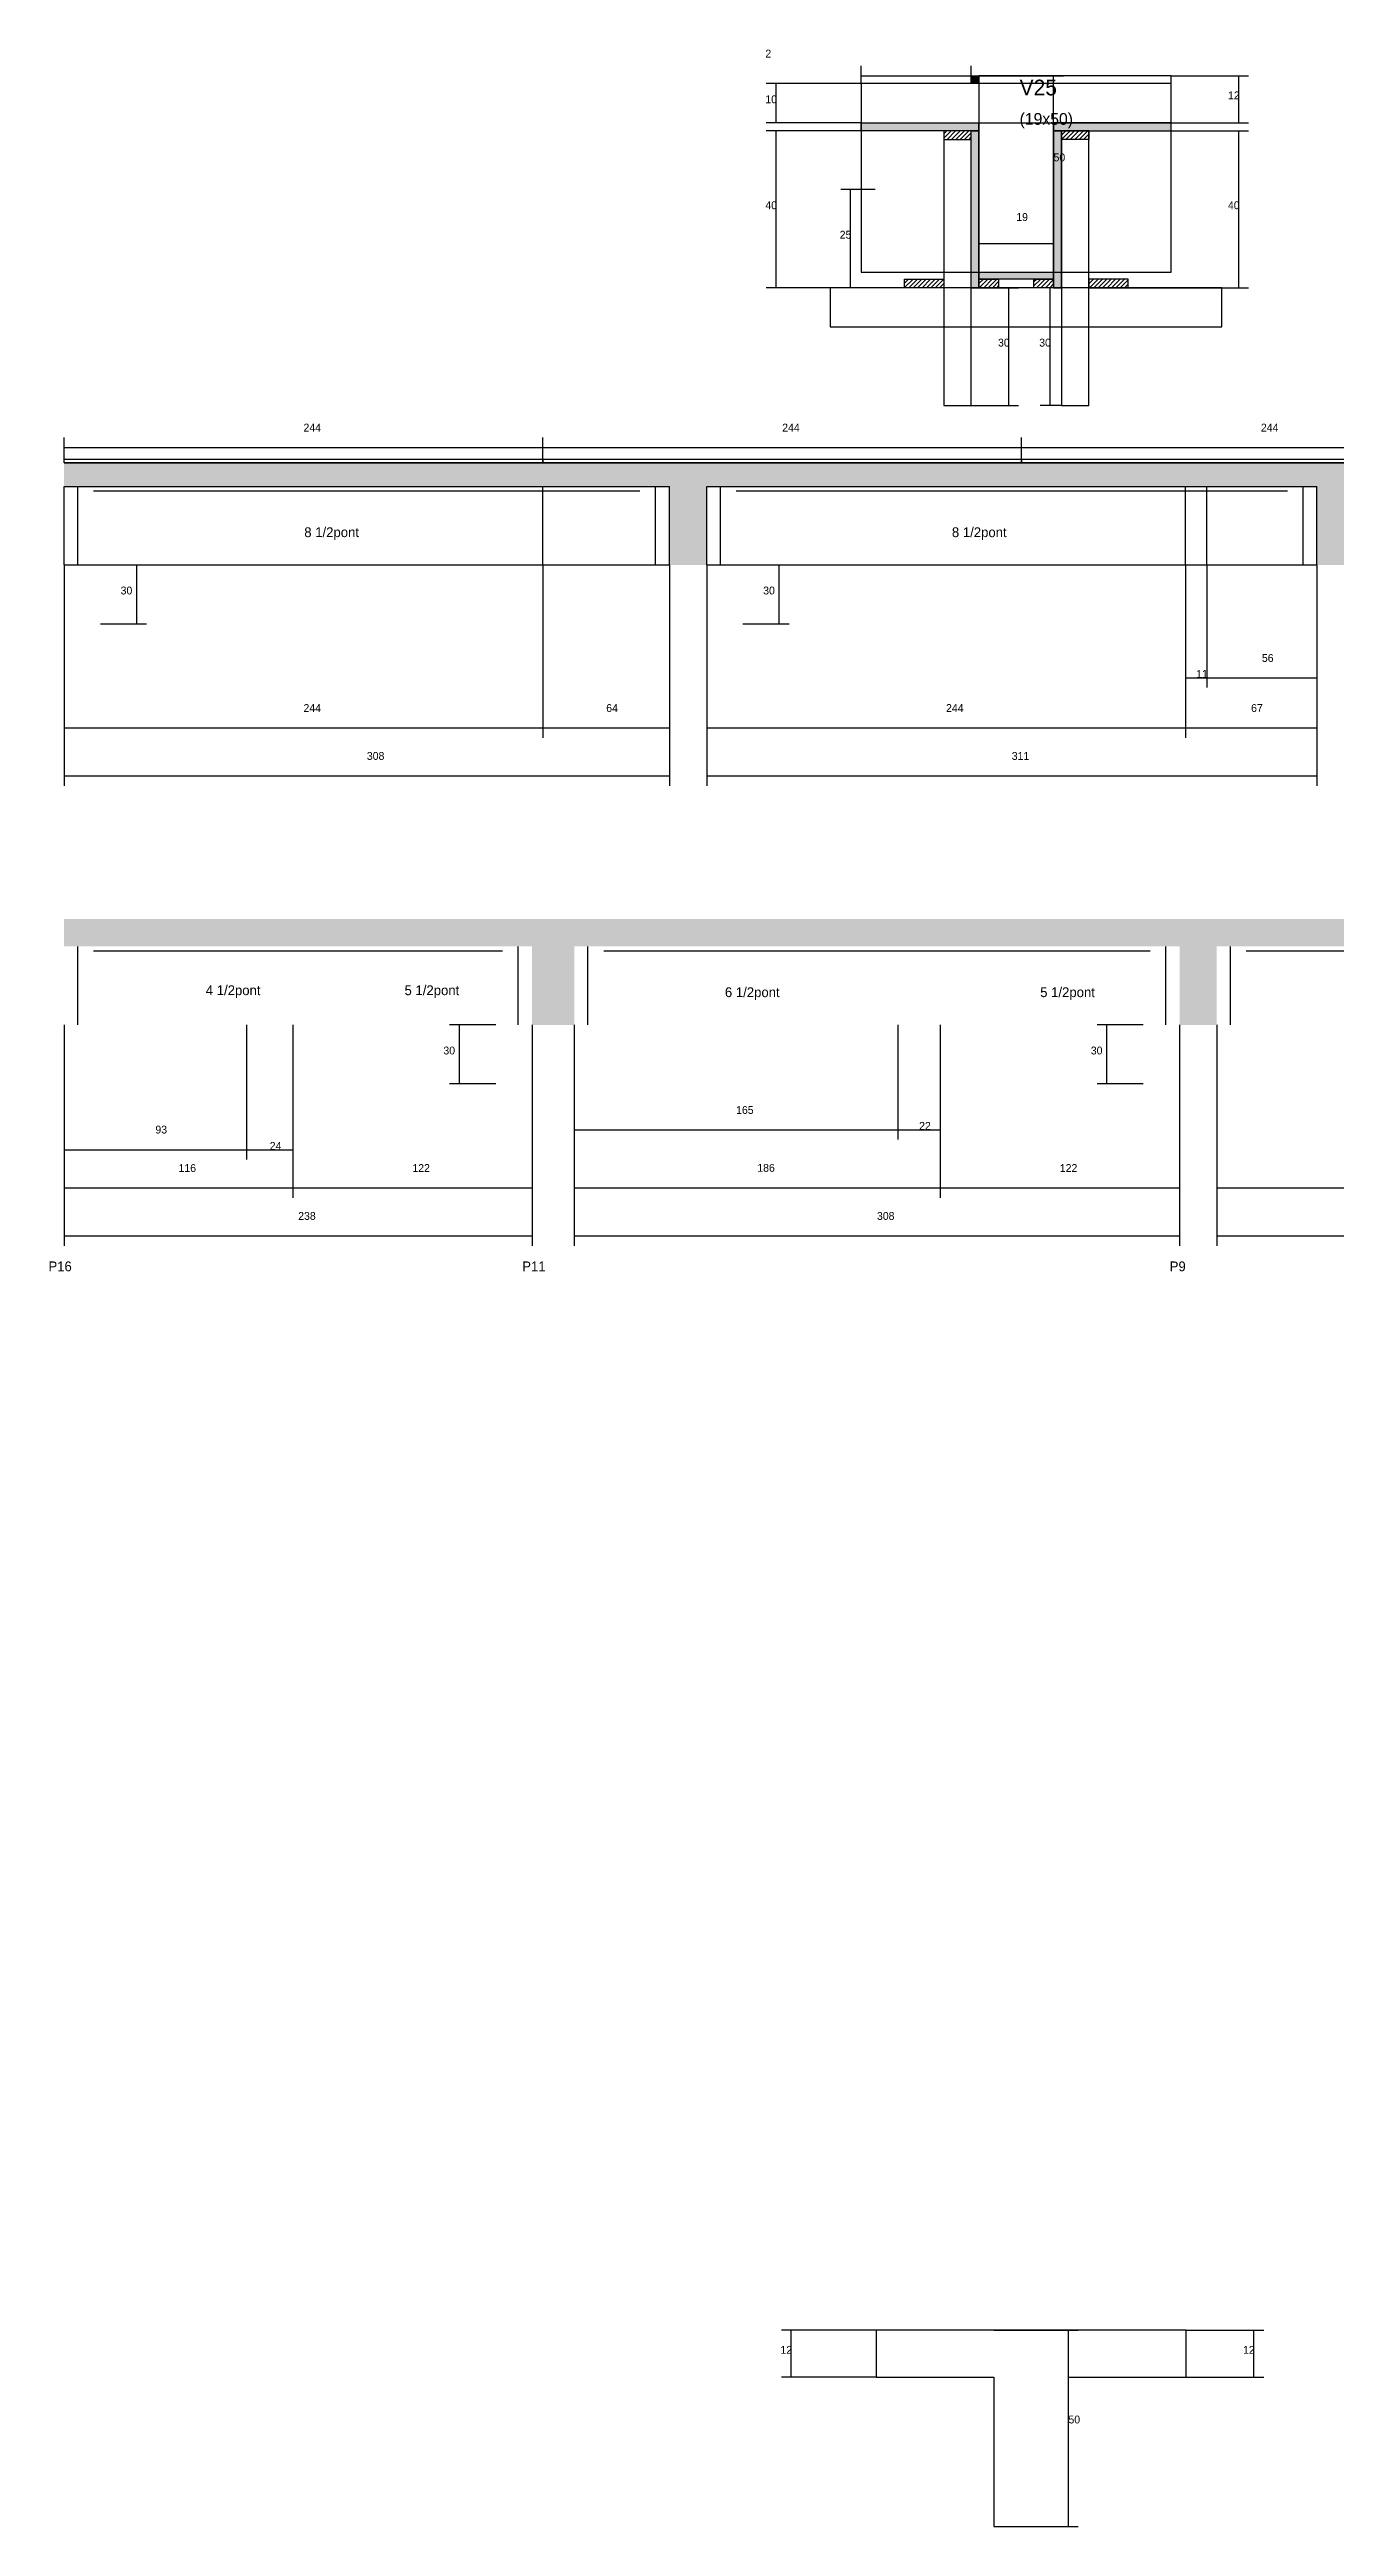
# Model space of a CAD drawing. Header units: metres. Extents: x 130752 to 132048, y 26943 to 28209.
# Drawn here: x 130752 to 131408, y 26947 to 28209 of the extents above; entities that cross this region are included whole.
import ezdxf

# ---------------------------------------------------------------- set-up
doc = ezdxf.new("R2010")
doc.units = ezdxf.units.M
for name, color, linetype in [('CONCRETO', 251, 'Continuous'), ('COTA', 4, 'Continuous'), ('Cota Seção (2x)', 4, 'Continuous'), ('Hachura', 253, 'Continuous'), ('Madeira', 126, 'Continuous'), ('NOMENCLATURA', 7, 'Continuous'), ('Painéis', 200, 'Continuous'), ('SARR_2.2x7', 40, 'Continuous'), ('Texto Seção', 7, 'Continuous')]:
    doc.layers.add(name, color=color, linetype=linetype)

msp = doc.modelspace()

# ---------------------------------------------------------------- hatches: boundary and pattern name
at = {"layer": 'COTA'}
h = msp.add_hatch(dxfattribs=at)
h.set_pattern_fill('AR-CONC', scale=0.03)
h.paths.add_polyline_path([(131087.4, 27986.8), (131398.4, 27986.8), (131398.4, 27946.8), (131417.4, 27946.8), (131417.4, 27986.8), (131728.4, 27986.8), (131728.4, 27946.8), (131747.4, 27946.8), (131747.4, 27986.8), (131985.9, 27986.8), (131985.9, 27998.8), (131247.9, 27998.8), (131003.9, 27998.8), (130759.9, 27998.8), (130759.9, 27986.8), (131068.4, 27986.8), (131068.4, 27946.8), (131087.4, 27946.8)])
h = msp.add_hatch(dxfattribs=at)
h.set_pattern_fill('AR-CONC', scale=0.03)
h.paths.add_polyline_path([(131019.9, 27752.4), (131328.4, 27752.4), (131328.4, 27712.4), (131347.4, 27712.4), (131347.4, 27752.4), (131651.9, 27752.4), (131651.9, 27712.4), (131677.4, 27712.4), (131677.4, 27752.4), (131976.9, 27752.4), (131976.9, 27766.4), (130759.9, 27766.4), (130759.9, 27752.4), (130998.4, 27752.4), (130998.4, 27712.4), (131019.9, 27712.4)])
at = {"layer": 'Hachura'}
h = msp.add_hatch(color=8, dxfattribs=at)
h.dxf.hatch_style = 1
h.paths.add_polyline_path([(131222.2, 28196.1), (131226.2, 28196.1), (131226.2, 28196.1), (131226.2, 28192.1), (131226.2, 28192.1), (131222.2, 28192.1), (131222.2, 28192.1), (131222.2, 28196.1)])
h = msp.add_hatch(color=8, dxfattribs=at)
h.dxf.hatch_style = 1
h.paths.add_polyline_path([(131166.2, 28168.1), (131166.2, 28172.1), (131166.2, 28172.1), (131226.2, 28172.1), (131226.2, 28172.1), (131226.2, 28168.1), (131226.2, 28168.1), (131166.2, 28168.1)])
h = msp.add_hatch(color=8, dxfattribs=at)
h.dxf.hatch_style = 1
h.paths.add_polyline_path([(131324.2, 28168.1), (131324.2, 28172.1), (131324.2, 28172.1), (131264.2, 28172.1), (131264.2, 28172.1), (131264.2, 28168.1), (131264.2, 28168.1), (131324.2, 28168.1)])
h = msp.add_hatch(dxfattribs=at)
h.set_pattern_fill('ANSI31', scale=0.5)
h.paths.add_polyline_path([(131208.2, 28168.1), (131208.2, 28163.7), (131208.2, 28163.7), (131222.2, 28163.7), (131222.2, 28163.7), (131222.2, 28168.1), (131222.2, 28168.1), (131208.2, 28168.1)])
h = msp.add_hatch(color=8, dxfattribs=at)
h.dxf.hatch_style = 1
h.paths.add_polyline_path([(131222.2, 28168.1), (131226.2, 28168.1), (131226.2, 28168.1), (131226.2, 28088.1), (131226.2, 28088.1), (131222.2, 28088.1), (131222.2, 28088.1), (131222.2, 28168.1)])
h = msp.add_hatch(color=8, dxfattribs=at)
h.dxf.hatch_style = 1
h.paths.add_polyline_path([(131268.2, 28168.1), (131264.2, 28168.1), (131264.2, 28168.1), (131264.2, 28088.1), (131264.2, 28088.1), (131268.2, 28088.1), (131268.2, 28088.1), (131268.2, 28168.1)])
h = msp.add_hatch(dxfattribs=at)
h.set_pattern_fill('ANSI31', scale=0.5)
h.paths.add_polyline_path([(131282.2, 28168.1), (131282.2, 28163.7), (131282.2, 28163.7), (131268.2, 28163.7), (131268.2, 28163.7), (131268.2, 28168.1), (131268.2, 28168.1), (131282.2, 28168.1)])
h = msp.add_hatch(color=8, dxfattribs=at)
h.dxf.hatch_style = 1
h.paths.add_polyline_path([(131226.2, 28092.5), (131226.2, 28096.1), (131226.2, 28096.1), (131264.2, 28096.1), (131264.2, 28096.1), (131264.2, 28092.5), (131264.2, 28092.5), (131226.2, 28092.5)])
h = msp.add_hatch(dxfattribs=at)
h.set_pattern_fill('ANSI31', scale=0.5)
h.paths.add_polyline_path([(131188.2, 28088.1), (131188.2, 28092.5), (131188.2, 28092.5), (131208.2, 28092.5), (131208.2, 28092.5), (131208.2, 28088.1), (131208.2, 28088.1), (131188.2, 28088.1)])
h = msp.add_hatch(dxfattribs=at)
h.set_pattern_fill('ANSI31', scale=0.5)
h.paths.add_polyline_path([(131226.2, 28088.1), (131226.2, 28092.5), (131226.2, 28092.5), (131236.2, 28092.5), (131236.2, 28092.5), (131236.2, 28088.1), (131236.2, 28088.1), (131226.2, 28088.1)])
h = msp.add_hatch(dxfattribs=at)
h.set_pattern_fill('ANSI31', scale=0.5)
h.paths.add_polyline_path([(131254.2, 28088.1), (131254.2, 28092.5), (131254.2, 28092.5), (131264.2, 28092.5), (131264.2, 28092.5), (131264.2, 28088.1), (131264.2, 28088.1), (131254.2, 28088.1)])
h = msp.add_hatch(dxfattribs=at)
h.set_pattern_fill('ANSI31', scale=0.5)
h.paths.add_polyline_path([(131302.2, 28088.1), (131302.2, 28092.5), (131302.2, 28092.5), (131282.2, 28092.5), (131282.2, 28092.5), (131282.2, 28088.1), (131282.2, 28088.1), (131302.2, 28088.1)])

# ---------------------------------------------------------------- linework, layer by layer
at = {"layer": 'CONCRETO'}
for points in [[(131226.2, 28192.1), (131166.2, 28192.1), (131166.2, 28172.1), (131226.2, 28172.1), (131226.2, 28096.1), (131264.2, 28096.1), (131264.2, 28162.1), (131264.2, 28172.1), (131324.2, 28172.1)], [(131324.2, 28172.1), (131324.2, 28196.1), (131226.2, 28196.1)]]:
    msp.add_lwpolyline(points, dxfattribs=at)
for points in [[(131166.2, 28096.1), (131324.2, 28096.1), (131324.2, 28192.1), (131166.2, 28192.1)], [(131226.2, 28172.1), (131324.2, 28172.1), (131324.2, 28196.1), (131226.2, 28196.1)], [(131331.8, 27023.3), (131331.8, 27047.3), (131173.8, 27047.3), (131173.8, 27023.3), (131233.8, 27023.3), (131233.8, 26947.3), (131271.8, 26947.3), (131271.8, 27013.3), (131271.8, 27023.3)]]:
    msp.add_lwpolyline(points, close=True, dxfattribs=at)
at = {"layer": 'COTA'}
for p, q in [((131166.2, 28192.1), (131166.2, 28201.1)), ((131222.2, 28196.1), (131222.2, 28201.1)), ((131166.2, 28192.1), (131117.8, 28192.1)), ((131122.8, 28172.1), (131122.8, 28192.1)), ((131166.2, 28196.1), (131222.2, 28196.1)), ((131324.2, 28196.1), (131363.6, 28196.1)), ((131358.6, 28172.1), (131358.6, 28196.1)), ((131166.2, 28172.1), (131117.8, 28172.1)), ((131324.2, 28172.1), (131363.6, 28172.1)), ((131166.2, 28168.1), (131117.8, 28168.1)), ((131122.8, 28088.1), (131122.8, 28168.1)), ((131282.2, 28168.1), (131363.6, 28168.1)), ((131358.6, 28088.1), (131358.6, 28168.1)), ((131173.2, 28138.1), (131155.7, 28138.1)), ((131160.7, 28088.1), (131160.7, 28138.1)), ((131188.2, 28088.1), (131117.8, 28088.1)), ((131180.1, 28088.1), (131155.7, 28088.1)), ((131222.2, 28088.1), (131246.4, 28088.1)), ((131241.4, 28028.1), (131241.4, 28088.1)), ((131268.2, 28088.1), (131257.4, 28088.1)), ((131262.4, 28028.1), (131262.4, 28088.1)), ((131302.2, 28088.1), (131363.6, 28088.1)), ((131222.2, 28028.1), (131246.4, 28028.1)), ((131268.2, 28028.1), (131257.4, 28028.1)), ((130759.9, 28000.8), (130759.9, 28011.7)), ((131003.9, 28000.8), (131003.9, 28011.7)), ((131003.9, 28000.8), (131003.9, 28011.7)), ((131247.9, 28000.8), (131247.9, 28011.7)), ((131247.9, 28000.8), (131247.9, 28011.7)), ((130759.9, 28006.7), (131003.9, 28006.7)), ((131003.9, 28006.7), (131247.9, 28006.7)), ((131247.9, 28006.7), (131491.9, 28006.7)), ((130759.9, 27946.8), (130759.9, 27858.8)), ((130759.9, 27946.8), (130759.9, 27834.3)), ((130778.4, 27946.8), (130801.9, 27946.8)), ((130796.9, 27916.8), (130796.9, 27946.8)), ((131003.9, 27946.8), (131003.9, 27858.8)), ((131003.9, 27946.8), (131003.9, 27858.8)), ((131068.4, 27946.8), (131068.4, 27858.8)), ((131068.4, 27946.8), (131068.4, 27834.3)), ((131087.4, 27946.8), (131087.4, 27858.8)), ((131087.4, 27946.8), (131087.4, 27834.3)), ((131105.9, 27946.8), (131129.4, 27946.8)), ((131124.4, 27916.8), (131124.4, 27946.8)), ((131331.4, 27946.8), (131331.4, 27858.8)), ((131331.4, 27946.8), (131331.4, 27858.8)), ((131331.4, 27946.8), (131331.4, 27884.3)), ((131342.4, 27946.8), (131342.4, 27884.3)), ((131342.4, 27946.8), (131342.4, 27884.3)), ((131398.4, 27946.8), (131398.4, 27858.8)), ((131398.4, 27946.8), (131398.4, 27834.3)), ((131398.4, 27946.8), (131398.4, 27884.3)), ((130778.4, 27916.8), (130801.9, 27916.8)), ((131105.9, 27916.8), (131129.4, 27916.8)), ((131331.4, 27889.3), (131342.4, 27889.3)), ((131342.4, 27889.3), (131398.4, 27889.3)), ((130759.9, 27863.8), (131003.9, 27863.8)), ((131003.9, 27863.8), (131068.4, 27863.8)), ((131087.4, 27863.8), (131331.4, 27863.8)), ((131331.4, 27863.8), (131398.4, 27863.8)), ((130759.9, 27839.3), (131068.4, 27839.3)), ((131087.4, 27839.3), (131398.4, 27839.3)), ((130759.9, 27712.4), (130759.9, 27624.4)), ((130759.9, 27712.4), (130759.9, 27599.9)), ((130759.9, 27712.4), (130759.9, 27643.8)), ((130852.9, 27712.4), (130852.9, 27643.8)), ((130852.9, 27712.4), (130852.9, 27643.8)), ((130876.4, 27712.4), (130876.4, 27643.8)), ((130979.9, 27712.4), (130956.4, 27712.4)), ((130961.4, 27682.4), (130961.4, 27712.4)), ((130998.4, 27712.4), (130998.4, 27624.4)), ((130998.4, 27712.4), (130998.4, 27599.9)), ((131019.9, 27712.4), (131019.9, 27599.9)), ((131019.9, 27712.4), (131019.9, 27654)), ((131019.9, 27712.4), (131019.9, 27624.4)), ((131184.9, 27712.4), (131184.9, 27654)), ((131184.9, 27712.4), (131184.9, 27654)), ((131206.4, 27712.4), (131206.4, 27624.4)), ((131206.4, 27712.4), (131206.4, 27654)), ((131309.9, 27712.4), (131286.4, 27712.4)), ((131291.4, 27682.4), (131291.4, 27712.4)), ((131328.4, 27712.4), (131328.4, 27624.4)), ((131328.4, 27712.4), (131328.4, 27599.9)), ((131347.4, 27712.4), (131347.4, 27624.4)), ((131347.4, 27712.4), (131347.4, 27599.9)), ((130876.4, 27685.4), (130876.4, 27624.4)), ((130876.4, 27685.4), (130876.4, 27624.4)), ((130979.9, 27682.4), (130956.4, 27682.4)), ((131206.4, 27682.7), (131206.4, 27624.4)), ((131309.9, 27682.4), (131286.4, 27682.4)), ((131019.9, 27659), (131184.9, 27659)), ((131184.9, 27659), (131206.4, 27659)), ((130759.9, 27648.8), (130852.9, 27648.8)), ((130852.9, 27648.8), (130876.4, 27648.8)), ((130759.9, 27629.4), (130876.4, 27629.4)), ((130876.4, 27629.4), (130998.4, 27629.4)), ((131019.9, 27629.4), (131206.4, 27629.4)), ((131206.4, 27629.4), (131328.4, 27629.4)), ((131347.4, 27629.4), (131529.9, 27629.4)), ((130759.9, 27604.9), (130998.4, 27604.9)), ((131019.9, 27604.9), (131328.4, 27604.9)), ((131347.4, 27604.9), (131651.9, 27604.9)), ((131173.8, 27047.3), (131125.5, 27047.3)), ((131130.5, 27023.3), (131130.5, 27047.3)), ((131331.8, 27047.3), (131371.3, 27047.3)), ((131366.3, 27023.3), (131366.3, 27047.3)), ((131173.8, 27023.3), (131125.5, 27023.3)), ((131331.8, 27023.3), (131371.3, 27023.3))]:
    msp.add_line(p, q, dxfattribs=at)
at = {"layer": 'Cota Seção (2x)'}
for p, q in [((131226.2, 28196.1), (131269.2, 28196.1)), ((131264.2, 28096.1), (131264.2, 28196.1)), ((131226.2, 28096.1), (131226.2, 28115.6)), ((131226.2, 28110.6), (131264.2, 28110.6)), ((131264.2, 28096.1), (131264.2, 28115.6)), ((131226.2, 28096.1), (131269.2, 28096.1)), ((131233.8, 27047.3), (131276.8, 27047.3)), ((131271.8, 26947.3), (131271.8, 27047.3)), ((131233.8, 26947.3), (131276.8, 26947.3))]:
    msp.add_line(p, q, dxfattribs=at)
at = {"layer": 'Madeira'}
for points in [[(131208.2, 28168.1), (131208.2, 28163.7), (131222.2, 28163.7), (131222.2, 28168.1)], [(131208.2, 28028.1), (131222.2, 28028.1), (131222.2, 28168.1), (131208.2, 28168.1)], [(131282.2, 28168.1), (131282.2, 28163.7), (131268.2, 28163.7), (131268.2, 28168.1)], [(131282.2, 28168.1), (131268.2, 28168.1), (131268.2, 28028.1), (131282.2, 28028.1)], [(131150.3, 28068.1), (131349.9, 28068.1), (131349.9, 28088.1), (131150.3, 28088.1)], [(131188.2, 28088.1), (131188.2, 28092.5), (131208.2, 28092.5), (131208.2, 28088.1)], [(131226.2, 28088.1), (131226.2, 28092.5), (131236.2, 28092.5), (131236.2, 28088.1)], [(131254.2, 28088.1), (131254.2, 28092.5), (131264.2, 28092.5), (131264.2, 28088.1)], [(131302.2, 28088.1), (131302.2, 28092.5), (131282.2, 28092.5), (131282.2, 28088.1)]]:
    msp.add_lwpolyline(points, close=True, dxfattribs=at)
at = {"layer": 'Painéis'}
for p, q in [((131166.2, 28172.1), (131226.2, 28172.1)), ((131166.2, 28168.1), (131166.2, 28172.1)), ((131226.2, 28168.1), (131226.2, 28172.1)), ((131264.2, 28172.1), (131324.2, 28172.1)), ((131264.2, 28168.1), (131264.2, 28172.1)), ((131324.2, 28168.1), (131324.2, 28172.1)), ((131226.2, 28088.1), (131226.2, 28168.1)), ((131264.2, 28088.1), (131264.2, 28168.1)), ((131226.2, 28096.1), (131264.2, 28096.1)), ((131226.2, 28092.5), (131226.2, 28096.1)), ((131264.2, 28092.5), (131264.2, 28096.1)), ((130759.9, 28000.8), (131003.9, 28000.8)), ((130759.9, 27998.8), (131003.9, 27998.8)), ((131003.9, 28000.8), (131247.9, 28000.8)), ((131003.9, 27998.8), (131247.9, 27998.8)), ((131247.9, 28000.8), (132004.9, 28000.8)), ((131247.9, 27998.8), (132004.9, 27998.8)), ((130759.9, 27986.8), (131068.4, 27986.8)), ((130759.9, 27946.8), (130759.9, 27986.8)), ((131003.9, 27946.8), (131003.9, 27986.8)), ((131068.4, 27946.8), (131068.4, 27986.8)), ((131087.4, 27986.8), (131398.4, 27986.8)), ((131087.4, 27946.8), (131087.4, 27986.8)), ((131331.4, 27946.8), (131331.4, 27986.8)), ((131342.4, 27946.8), (131342.4, 27986.8)), ((131398.4, 27946.8), (131398.4, 27986.8)), ((130759.9, 27946.8), (131068.4, 27946.8)), ((131087.4, 27946.8), (131398.4, 27946.8))]:
    msp.add_line(p, q, dxfattribs=at)
for points in [[(131222.2, 28196.1), (131226.2, 28196.1), (131226.2, 28192.1), (131222.2, 28192.1)], [(131166.2, 28168.1), (131166.2, 28172.1), (131226.2, 28172.1), (131226.2, 28168.1)], [(131324.2, 28168.1), (131324.2, 28172.1), (131264.2, 28172.1), (131264.2, 28168.1)], [(131222.2, 28168.1), (131226.2, 28168.1), (131226.2, 28088.1), (131222.2, 28088.1)], [(131268.2, 28168.1), (131264.2, 28168.1), (131264.2, 28088.1), (131268.2, 28088.1)], [(131226.2, 28092.5), (131226.2, 28096.1), (131264.2, 28096.1), (131264.2, 28092.5)], [(131003.9, 27998.8), (130759.9, 27998.8), (130759.9, 28000.8), (131003.9, 28000.8)], [(131247.9, 27998.8), (131003.9, 27998.8), (131003.9, 28000.8), (131247.9, 28000.8)], [(132004.9, 27998.8), (131247.9, 27998.8), (131247.9, 28000.8), (132004.9, 28000.8)]]:
    msp.add_lwpolyline(points, close=True, dxfattribs=at)
at = {"layer": 'SARR_2.2x7'}
for p, q in [((130766.9, 27946.8), (130766.9, 27986.8)), ((130774.9, 27984.6), (131003.9, 27984.6)), ((131003.9, 27984.6), (131053.4, 27984.6)), ((131061.4, 27946.8), (131061.4, 27986.8)), ((131094.4, 27946.8), (131094.4, 27986.8)), ((131102.4, 27984.6), (131331.4, 27984.6)), ((131331.4, 27984.6), (131383.4, 27984.6)), ((131391.4, 27946.8), (131391.4, 27986.8)), ((130766.9, 27712.4), (130766.9, 27752.4)), ((130774.9, 27750.2), (130876.4, 27750.2)), ((130876.4, 27750.2), (130983.4, 27750.2)), ((130991.4, 27712.4), (130991.4, 27752.4)), ((131026.9, 27712.4), (131026.9, 27752.4)), ((131034.9, 27750.2), (131206.4, 27750.2)), ((131206.4, 27750.2), (131313.4, 27750.2)), ((131321.4, 27712.4), (131321.4, 27752.4)), ((131354.4, 27712.4), (131354.4, 27752.4)), ((131362.4, 27750.2), (131529.9, 27750.2))]:
    msp.add_line(p, q, dxfattribs=at)

# ---------------------------------------------------------------- texts
at = {"layer": 'COTA'}
for s, p in [('2', (131117.3, 28205.4)), ('10', (131117.3, 28182.1)), ('12', (131353.1, 28184.1)), ('40', (131117.3, 28128.1)), ('40', (131353.1, 28128.1)), ('25', (131155.2, 28113.1)), ('30', (131235.9, 28058.1)), ('30', (131256.9, 28058.1)), ('244', (130881.9, 28014.8)), ('244', (131125.9, 28014.8)), ('244', (131369.9, 28014.8)), ('30', (130788.7, 27931.8)), ('30', (131116.2, 27931.8)), ('56', (131370.4, 27897.4)), ('11', (131336.9, 27889.3)), ('244', (130881.9, 27871.9)), ('64', (131036.2, 27871.9)), ('244', (131209.4, 27871.9)), ('67', (131364.9, 27871.9)), ('308', (130914.2, 27847.5)), ('311', (131242.9, 27847.5)), ('30', (130953.2, 27697.4)), ('30', (131283.2, 27697.4)), ('165', (131102.4, 27667.1)), ('93', (130806.4, 27657.1)), ('22', (131195.7, 27659)), ('116', (130818.2, 27637.5)), ('24', (130864.7, 27648.8)), ('122', (130937.4, 27637.5)), ('186', (131113.2, 27637.6)), ('122', (131267.4, 27637.5)), ('238', (130879.2, 27613.1)), ('308', (131174.2, 27613.1)), ('12', (131125, 27035.3)), ('12', (131360.8, 27035.3))]:
    msp.add_text(s, height=4, dxfattribs=at).set_placement(p)
at = {"layer": 'Cota Seção (2x)'}
for s, p in [('50', (131264.2, 28152.5)), ('19', (131245.2, 28122.1)), ('50', (131271.8, 26999.8))]:
    msp.add_text(s, height=4, dxfattribs=at).set_placement(p)
at = {"layer": 'NOMENCLATURA'}
for s, p in [('8 1/2pont', (130882.3, 27961)), ('8 1/2pont', (131212.4, 27961)), ('4 1/2pont', (130832.1, 27727.6)), ('5 1/2pont', (130933.4, 27727.6)), ('6 1/2pont', (131096.7, 27726.6)), ('5 1/2pont', (131257.4, 27726.6)), ('P16', (130751.9, 27586.9)), ('P11', (130993.4, 27586.9)), ('P9', (131323.4, 27586.9))]:
    msp.add_text(s, height=5, dxfattribs=at).set_placement(p)
at = {"layer": 'Texto Seção'}
for s, height, p in [('V25', 8, (131246.9, 28186.1)), ('(19x50)', 6, (131246.9, 28171.1))]:
    msp.add_text(s, height=height, dxfattribs=at).set_placement(p)

doc.saveas('drawing.dxf')
